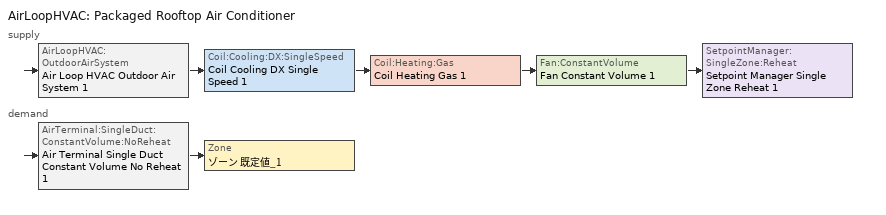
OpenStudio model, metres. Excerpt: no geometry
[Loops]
AirLoopHVAC 'Packaged Rooftop Air Conditioner'
 supply: AirLoopHVAC:OutdoorAirSystem 'Air Loop HVAC Outdoor Air System 1' > Coil:Cooling:DX:SingleSpeed 'Coil Cooling DX Single Speed 1' > Coil:Heating:Gas 'Coil Heating Gas 1' > Fan:ConstantVolume 'Fan Constant Volume 1' > SetpointManager:SingleZone:Reheat 'Setpoint Manager Single Zone Reheat 1'
 demand: AirTerminal:SingleDuct:ConstantVolume:NoReheat 'Air Terminal Single Duct Constant Volume No Reheat 1' > Zone 'ゾーン 既定値_1'
[Sizing:Zone]
ゾーン 既定値_1: Zone Cooling Design Supply Air Temperature Input Method=SupplyAirTemperature; Zone Cooling Design Supply Air Temperature {C}=14; Zone Cooling Design Supply Air Temperature Difference {deltaC}=11.11; Zone Heating Design Supply Air Temperature Input Method=SupplyAirTemperature; Zone Heating Design Supply Air Temperature {C}=40; Zone Heating Design Supply Air Temperature Difference {deltaC}=11.11; Zone Cooling Design Supply Air Humidity Ratio {kg-H2O/kg-air}=0.0085; Zone Heating Design Supply Air Humidity Ratio {kg-H2O/kg-air}=0.008; Cooling Design Air Flow Method=DesignDay; Heating Design Air Flow Method=DesignDay; Account for Dedicated Outdoor Air System=No; Dedicated Outdoor Air System Control Strategy=NeutralSupplyAir; Dedicated Outdoor Air Low Setpoint Temperature for Design {C}=autosize; Dedicated Outdoor Air High Setpoint Temperature for Design {C}=autosize
[Zone equipment]
ゾーン 既定値_1: Air Terminal Single Duct Constant Volume No Reheat 1
[AirLoopHVAC]
Packaged Rooftop Air Conditioner: Availability Schedule=Always On Discrete; Design Supply Air Flow Rate {m3/s}=autosize; Design Return Air Flow Fraction of Supply Air Flow=1
[Sizing:System]
Packaged Rooftop Air Conditioner: Type of Load to Size On=Sensible; Design Outdoor Air Flow Rate {m3/s}=Autosize; Central Heating Maximum System Air Flow Ratio=1; Preheat Design Temperature {C}=7; Preheat Design Humidity Ratio {kg-H2O/kg-Air}=0.008; Precool Design Temperature {C}=12.8; Precool Design Humidity Ratio {kg-H2O/kg-Air}=0.008; Central Cooling Design Supply Air Temperature {C}=12.8; Central Heating Design Supply Air Temperature {C}=40; Sizing Option=NonCoincident; 100% Outdoor Air in Cooling=Yes; 100% Outdoor Air in Heating=Yes; Central Cooling Design Supply Air Humidity Ratio {kg-H2O/kg-Air}=0.0085; Central Heating Design Supply Air Humidity Ratio {kg-H2O/kg-Air}=0.008; Cooling Design Air Flow Method=DesignDay; Cooling Design Air Flow Rate {m3/s}=0; Heating Design Air Flow Method=DesignDay; Heating Design Air Flow Rate {m3/s}=0; System Outdoor Air Method=ZoneSum; Zone Maximum Outdoor Air Fraction=1; Cooling Supply Air Flow Rate Per Floor Area {m3/s-m2}=0.00996765; Cooling Fraction of Autosized Cooling Supply Air Flow Rate=1; Cooling Supply Air Flow Rate Per Unit Cooling Capacity {m3/s-W}=3.94755e-05; Heating Supply Air Flow Rate Per Floor Area {m3/s-m2}=0.00996765; Heating Fraction of Autosized Heating Supply Air Flow Rate=1; Heating Fraction of Autosized Cooling Supply Air Flow Rate=1; Heating Supply Air Flow Rate Per Unit Heating Capacity {m3/s-W}=3.15882e-05; Cooling Design Capacity Method=CoolingDesignCapacity; Cooling Design Capacity {W}=autosize; Cooling Design Capacity Per Floor Area {W/m2}=234.7; Fraction of Autosized Cooling Design Capacity=1; Heating Design Capacity Method=HeatingDesignCapacity; Heating Design Capacity {W}=autosize; Heating Design Capacity Per Floor Area {W/m2}=157; Fraction of Autosized Heating Design Capacity=1; Central Cooling Capacity Control Method=OnOff
[Fan:ConstantVolume]
Fan Constant Volume 1: Availability Schedule=Always On Discrete; Pressure Rise {Pa}=500; Maximum Flow Rate {m3/s}=AutoSize
[Coil:Heating:Gas]
Coil Heating Gas 1: Availability Schedule=Always On Discrete; Gas Burner Efficiency=0.8; Nominal Capacity {W}=AutoSize; Parasitic Electric Load {W}=0; Parasitic Gas Load {W}=0
[Coil:Cooling:DX:SingleSpeed]
Coil Cooling DX Single Speed 1: Availability Schedule=Always On Discrete; Rated Total Cooling Capacity {W}=autosize; Rated Sensible Heat Ratio=autosize; Rated COP {W/W}=3; Rated Air Flow Rate {m3/s}=autosize; Rated Evaporator Fan Power Per Volume Flow Rate {W/(m3/s)}=773.3; Total Cooling Capacity Function of Temperature Curve=Curve Biquadratic 1; Total Cooling Capacity Function of Flow Fraction Curve=Curve Quadratic 1; Energy Input Ratio Function of Temperature Curve=Curve Biquadratic 2; Energy Input Ratio Function of Flow Fraction Curve=Curve Quadratic 2; Part Load Fraction Correlation Curve=Curve Quadratic 3; Minimum Outdoor Dry-Bulb Temperature for Compressor Operation {C}=-25; Condenser Type=AirCooled; Evaporative Condenser Effectiveness=0; Evaporative Condenser Air Flow Rate {m3/s}=Autosize; Evaporative Condenser Pump Rated Power Consumption {W}=Autosize; Crankcase Heater Capacity {W}=0; Maximum Outdoor Dry-Bulb Temperature for Crankcase Heater Operation {C}=0; Basin Heater Capacity {W/K}=0; Basin Heater Setpoint Temperature {C}=10
[SetpointManager:SingleZone:Reheat]
Setpoint Manager Single Zone Reheat 1: Minimum Supply Air Temperature {C}=-99; Maximum Supply Air Temperature {C}=99; Control Zone=ゾーン 既定値_1
[Controller:OutdoorAir]
Controller Outdoor Air 1: Minimum Outdoor Air Flow Rate {m3/s}=0; Maximum Outdoor Air Flow Rate {m3/s}=Autosize; Economizer Control Type=NoEconomizer; Economizer Control Action Type=ModulateFlow; Economizer Maximum Limit Dry-Bulb Temperature {C}=28; Economizer Maximum Limit Enthalpy {J/kg}=64000; Economizer Minimum Limit Dry-Bulb Temperature {C}=-100; Lockout Type=NoLockout; Minimum Limit Type=FixedMinimum; Controller Mechanical Ventilation=Controller Mechanical Ventilation 1; High Humidity Control=No; Heat Recovery Bypass Control Type=BypassWhenWithinEconomizerLimits
[Controller:MechanicalVentilation]
Controller Mechanical Ventilation 1: Availability Schedule=Always On Discrete
[AirLoopHVAC:OutdoorAirSystem]
Air Loop HVAC Outdoor Air System 1: Controller=Controller Outdoor Air 1
[AirTerminal:SingleDuct:ConstantVolume:NoReheat]
Air Terminal Single Duct Constant Volume No Reheat 1: Availability Schedule=Always On Discrete; Maximum Air Flow Rate {m3/s}=AutoSize
[Schedule:Constant]
Always On Discrete: Value=1
[Curve:Biquadratic] Minimum Value of x=17; Maximum Value of x=22; Minimum Value of y=13; Maximum Value of y=46
Name | Coefficient1 Constant | Coefficient2 x | Coefficient3 x**2 | Coefficient4 y | Coefficient5 y**2 | Coefficient6 x*y
Curve Biquadratic 1 | 0.942588 | 0.00954335 | 0.00068377 | -0.0110427 | 5.249e-06 | -9.72e-06
Curve Biquadratic 2 | 0.342414 | 0.034885 | -0.0006237 | 0.00497722 | 0.000437951 | -0.000728028
[Curve:Quadratic]
Name | Coefficient1 Constant | Coefficient2 x | Coefficient3 x**2 | Minimum Value of x | Maximum Value of x
Curve Quadratic 1 | 0.8 | 0.2 | 0 | 0.5 | 1.5
Curve Quadratic 2 | 1.1552 | -0.1808 | 0.0256 | 0.5 | 1.5
Curve Quadratic 3 | 0.85 | 0.15 | 0 | 0 | 1
